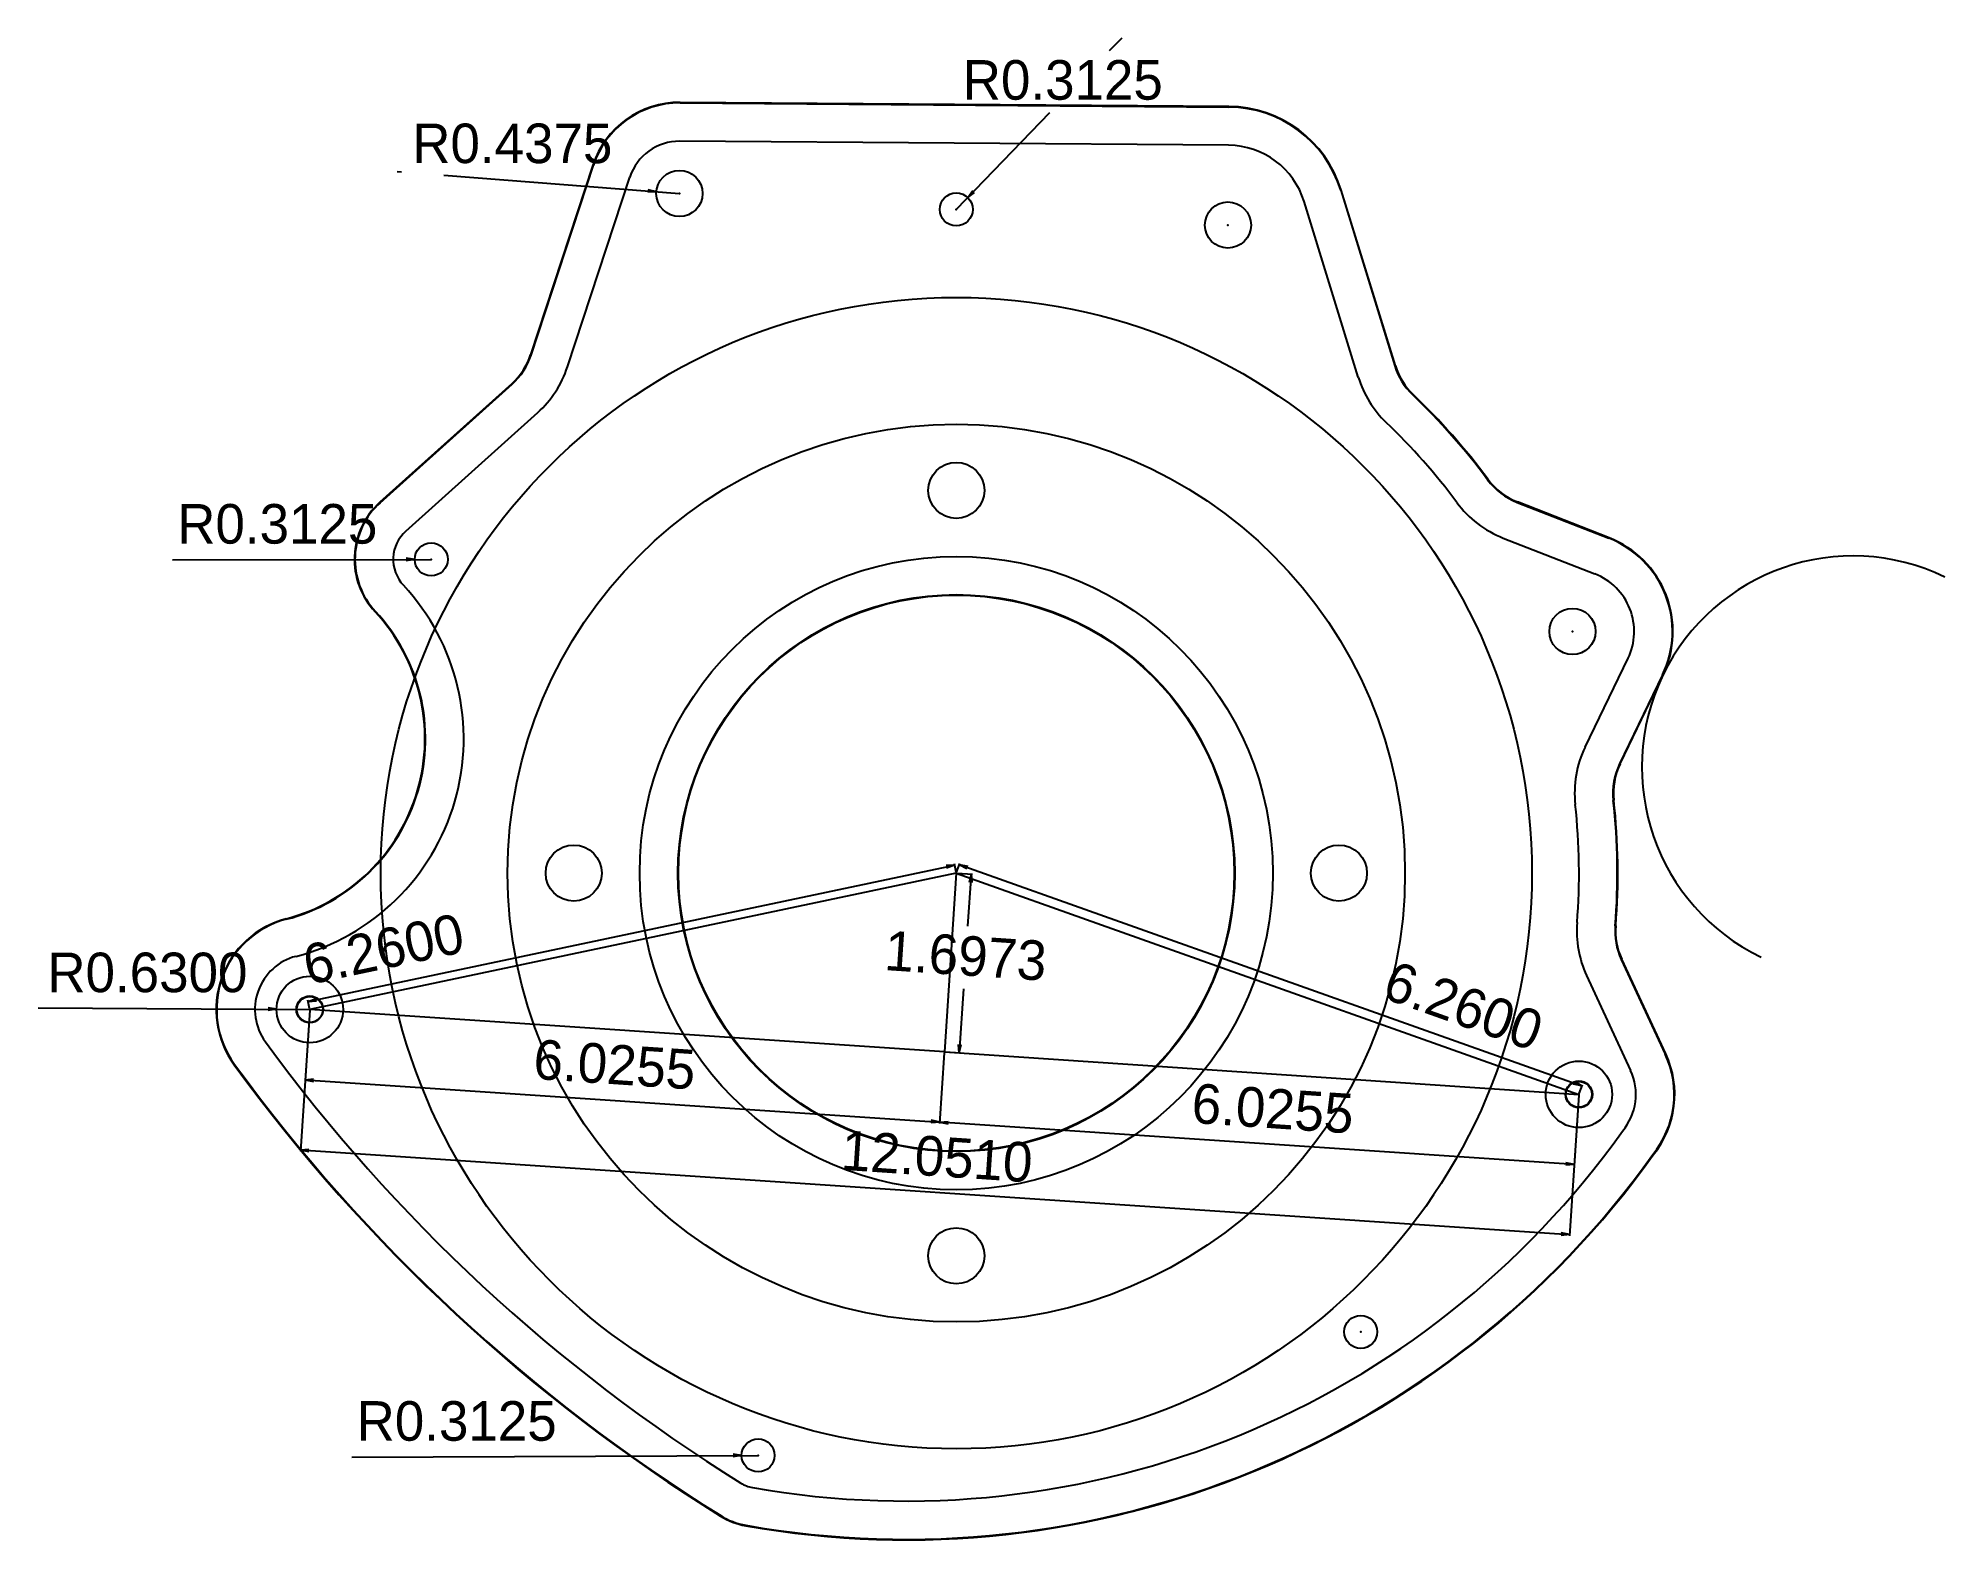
# Model space of a CAD drawing. Extents: x -8.7 to 9.4, y -6.3 to 7.9.
import ezdxf
from ezdxf.enums import TextEntityAlignment as Align

# ---------------------------------------------------------------- set-up
doc = ezdxf.new("R2010")
doc.units = 0

msp = doc.modelspace()

# ---------------------------------------------------------------- linework, layer by layer
at = {"layer": 'Default', "color": 7, "linetype": 'CONTINUOUS'}
for p, q in [((1.566829, 7.908446), (1.449483, 7.786963)), ((0.883547, 7.201079), (0.000005, 6.286393)), ((-5.297895, 6.645148), (-5.256657, 6.641944)), ((-4.856492, 6.61085), (-2.623615, 6.43735)), ((-2.841707, 6.454297), (-2.922397, 6.44853)), ((-2.841707, 6.454297), (-2.920537, 6.472458)), ((0.10856, 6.398775), (0.15551, 6.464652)), ((0.10856, 6.398775), (0.172772, 6.447978)), ((-7.427179, 2.966673), (-4.975342, 2.971226)), ((-5.131592, 2.970935), (-5.211614, 2.982787)), ((-5.131592, 2.970935), (-5.21157, 2.958787)), ((-6.141339, -1.215505), (-0.015992, 0.075901)), ((-0.015992, 0.075901), (-0.096747, 0.071139)), ((-0.015992, 0.075901), (-0.091796, 0.047655)), ((-0.001674, 0.007989), (-0.018507, 0.087831)), ((0.002723, 0.007695), (0.032592, 0.091767)), ((0.028511, 0.080279), (5.927295, -2.015417)), ((0.028511, 0.080279), (0.107912, 0.064804)), ((0.028511, 0.080279), (0.099877, 0.042189)), ((0.008112, -0.000507), (0.152479, -0.010163)), ((0.140314, -0.009349), (0.107254, -0.503592)), ((0.140314, -0.009349), (0.123001, -0.08837)), ((0.140314, -0.009349), (0.146948, -0.089972)), ((-6.127021, -1.283417), (-6.143854, -1.203575)), ((-6.141339, -1.215505), (-6.065535, -1.18726)), ((-6.141339, -1.215505), (-6.060584, -1.210743)), ((0.067543, -1.097277), (0.027033, -1.702901)), ((-8.699343, -1.274603), (-6.125344, -1.29137)), ((-6.440337, -1.289318), (-6.520414, -1.300797)), ((-6.440337, -1.289318), (-6.520257, -1.276797)), ((-6.125887, -1.29948), (-6.215029, -2.63216)), ((-6.125887, -1.29948), (-6.170651, -1.968715)), ((0.027033, -1.702901), (0.020399, -1.622279)), ((0.027033, -1.702901), (0.044345, -1.62388)), ((-0.113821, -1.701626), (-0.158586, -2.370861)), ((-0.113821, -1.701626), (-0.158586, -2.370861)), ((-0.105169, -1.694058), (0.039197, -1.703715)), ((-6.169838, -1.95655), (-6.089215, -1.949916)), ((-6.169838, -1.95655), (-0.157773, -2.358696)), ((-6.169838, -1.95655), (-6.090817, -1.973863)), ((5.927295, -2.015417), (5.855929, -1.977328)), ((5.898244, -2.103771), (5.809101, -3.436451)), ((5.927295, -2.015417), (5.847894, -1.999943)), ((5.898244, -2.103771), (5.853479, -2.773006)), ((5.901507, -2.088002), (5.931377, -2.003929)), ((-0.157773, -2.358696), (-0.236793, -2.341383)), ((-0.157773, -2.358696), (-0.238395, -2.36533)), ((-0.157773, -2.358696), (-0.07715, -2.352062)), ((5.854293, -2.760841), (-0.157773, -2.358696)), ((-0.157773, -2.358696), (-0.078752, -2.376009)), ((-6.214216, -2.619995), (-6.133593, -2.613361)), ((-6.214216, -2.619995), (5.809915, -3.424286)), ((-6.214216, -2.619995), (-6.135195, -2.637308)), ((5.854293, -2.760841), (5.77367, -2.767475)), ((5.854293, -2.760841), (5.775272, -2.743529)), ((5.809915, -3.424286), (5.729292, -3.43092)), ((5.809915, -3.424286), (5.730894, -3.406974)), ((-5.727651, -5.532877), (-1.877725, -5.514856)), ((-2.033973, -5.515587), (-2.114029, -5.503962)), ((-2.033973, -5.515587), (-2.113916, -5.527962))]:
    msp.add_line(p, q, dxfattribs=at)
at = {"layer": 'Default', "color": 6, "linetype": 'CONTINUOUS'}
for p, q in [((-2.617174, 7.294826), (2.5821, 7.255776)), ((2.582137, 7.260776), (-2.617137, 7.299826)), ((2.579377, 6.893286), (-2.619897, 6.932336)), ((-3.443047, 6.70649), (-4.033604, 4.908457)), ((-4.028854, 4.906897), (-3.438297, 6.704929)), ((-3.684454, 4.79378), (-3.093898, 6.591813)), ((3.808586, 4.696501), (3.295159, 6.360863)), ((3.641552, 6.46772), (4.154979, 4.803358)), ((4.159757, 4.804832), (3.64633, 6.469194)), ((-4.211782, 4.63535), (-5.461576, 3.512366)), ((-5.458235, 3.508647), (-4.20844, 4.631631)), ((-5.215953, 3.239006), (-3.966159, 4.361991)), ((5.313691, 3.511374), (6.182669, 3.171218)), ((6.184491, 3.175874), (5.315514, 3.51603)), ((5.181556, 3.173815), (6.050533, 2.833659)), ((5.957823, 1.194136), (6.363978, 2.034294)), ((6.690343, 1.876521), (6.284188, 1.036362)), ((6.288689, 1.034186), (6.694844, 1.874344)), ((0.000002, 0.000036), (-6.125344, -1.29137)), ((0.000002, 0.000036), (-0.113279, -1.693516)), ((0.000002, 0.000036), (5.898786, -2.095661)), ((6.299999, -0.817232), (6.717272, -1.715414)), ((6.721806, -1.713307), (6.304534, -0.815125)), ((5.971245, -0.969963), (6.388517, -1.868145)), ((-0.113279, -1.693516), (-6.125344, -1.29137)), ((-0.113279, -1.693516), (5.898786, -2.095661))]:
    msp.add_line(p, q, dxfattribs=at)
for centre, radius in [((-2.623615, 6.43735), 0.21875), ((0.000005, 6.286393), 0.15625), ((2.573707, 6.138308), 0.21875), ((-4.975343, 2.971226), 0.15625), ((0, 0, -0.625), 2.6375), ((0, 0, -0.625), 2.6325), ((5.837293, 2.288908), 0.21875), ((-6.125344, -1.29137), 0.315), ((-6.125344, -1.29137), 0.1275), ((-6.125344, -1.29137), 0.1225), ((5.898786, -2.095661), 0.315), ((5.898786, -2.095661), 0.1275), ((5.898786, -2.095661), 0.1225), ((3.831855, -4.345288), 0.15625), ((-1.877725, -5.514856), 0.15625)]:
    msp.add_circle(centre, radius, dxfattribs=at)
at = {"layer": 'Default', "color": 3, "linetype": 'CONTINUOUS'}
msp.add_circle((0, 0), 5.453, dxfattribs=at)
at = {"layer": 'Default', "color": 9, "linetype": 'CONTINUOUS'}
for centre, radius in [((0, 0, -0.125), 4.251), ((0, 3.625), 0.265625), ((0, 0, -0.625), 3), ((-3.625, 0), 0.265625), ((3.625, 0), 0.265625), ((0, -3.625), 0.265625)]:
    msp.add_circle(centre, radius, dxfattribs=at)
at = {"layer": 'Default', "color": 6, "linetype": 'CONTINUOUS'}
for centre, radius, start, end in [((-2.623615, 6.43735), 0.8625, 89.569683, 161.817438), ((-2.623615, 6.43735), 0.8575, 89.569683, 161.817438), ((2.573707, 6.138308), 1.1175, 17.144089, 89.569683), ((2.573707, 6.138308), 1.1225, 17.144089, 89.569683), ((-2.623615, 6.43735), 0.495, 89.569683, 161.817438), ((2.573707, 6.138308), 0.755, 17.144089, 89.569683), ((-4.634521, 5.105826), 0.6325, 311.940813, 341.817438), ((-4.634521, 5.105826), 0.6375, 311.940813, 341.817438), ((-4.634521, 5.105826), 1, 311.940813, 341.817438), ((4.764153, 4.991277), 0.6375, 197.144089, 226.33371), ((4.764153, 4.991277), 0.6325, 197.144089, 226.33371), ((4.764153, 4.991277), 1, 197.144089, 226.33371), ((0, 0), 6.2625, 36.507605, 46.33371), ((0, 0), 6.2675, 36.507605, 46.33371), ((0, 0), 5.9, 36.507605, 46.33371), ((5.546068, 4.105013), 0.6375, 216.507605, 248.622447), ((5.546068, 4.105013), 0.6325, 216.507605, 248.622447), ((-4.975343, 2.971226), 0.7275, 131.940813, 222.975341), ((-4.975343, 2.971226), 0.7225, 131.940813, 222.975341), ((5.546068, 4.105013), 1, 216.507605, 248.622447), ((-4.975343, 2.971226), 0.36, 131.940813, 222.975341), ((5.837293, 2.288908), 0.9475, 334.199628, 428.622447), ((5.837293, 2.288908), 0.9525, 334.199628, 428.622447), ((8.495476, 1.003871), 2, 64.199628, 154.199628), ((-6.797995, 1.273041), 2.131163, 284.697695, 402.975341), ((0, 0), 5.9, 152.529466, 152.530024), ((5.837293, 2.288908), 0.585, 334.199628, 428.622447), ((-6.797995, 1.273041), 1.763663, 284.697695, 402.975341), ((-6.797995, 1.273041), 1.768663, 284.697695, 402.975341), ((8.495476, 1.003871), 2, 154.199628, 244.199628), ((6.858139, 0.758899), 1, 154.199628, 186.31447), ((6.858139, 0.758899), 0.6375, 154.199628, 186.31447), ((6.858139, 0.758899), 0.6325, 154.199628, 186.31447), ((0, 0), 5.9, 355.439456, 366.31447), ((0, 0), 6.2625, 355.439456, 366.31447), ((0, 0), 6.2675, 355.439456, 366.31447), ((-6.125344, -1.29137), 0.8875, 104.697695, 216.123492), ((-6.125344, -1.29137), 0.8825, 104.697695, 216.123492), ((6.878154, -0.548636), 1, 175.439456, 204.918384), ((6.878154, -0.548636), 0.6375, 175.439456, 204.918384), ((6.878154, -0.548636), 0.6325, 175.439456, 204.918384), ((-6.125344, -1.29137), 0.52, 104.697695, 216.123492), ((6.447554, 7.884843), 16.085367, 216.123492, 238.147175), ((5.898786, -2.095661), 0.9025, 320.890959, 384.918384), ((5.898786, -2.095661), 0.9075, 320.900904, 384.918384), ((6.447554, 7.884843), 16.452867, 216.123492, 238.147175), ((6.447554, 7.884843), 16.447867, 216.123492, 238.147175), ((0, 0), 5.9, 340.441426, 340.472818), ((5.898786, -2.095661), 0.54, 319.822422, 384.918384), ((-0.479273, 2.384854), 8.332536, 259.961177, 324.582961), ((-0.479273, 2.384854), 8.700036, 259.961177, 324.494291), ((-0.479273, 2.384854), 8.695036, 259.961177, 324.495325), ((-1.877725, -5.514856), 0.31, 238.147175, 259.961177), ((-1.877725, -5.514856), 0.6775, 238.147175, 259.961177), ((-1.877725, -5.514856), 0.6725, 238.147175, 259.961177)]:
    msp.add_arc(centre, radius, start, end, dxfattribs=at)
at = {"layer": 'Default', "color": 7}
for p in [(-2.623615, 6.43735), (0.000005, 6.286393), (2.573707, 6.138308), (-4.975343, 2.971226), (5.837293, 2.288908), (0.000002, 0.000036), (-6.125344, -1.29137), (-0.113279, -1.693516), (5.898786, -2.095661), (3.831855, -4.345288), (-1.877725, -5.514856)]:
    msp.add_point(p, dxfattribs=at)

# ---------------------------------------------------------------- texts
for s, p in [('R0.3125', (1.0087, 7.325271)), ('R0.4375', (-4.2068, 6.724609)), ('R0.3125', (-6.4336, 3.120635)), ('R0.6300', (-7.6643, -1.127952)), ('R0.3125', (-4.7342, -5.37654))]:
    msp.add_text(s, height=0.375, dxfattribs=at).set_placement(p, align=Align.CENTER)
for s, rotation, p in [('6.2600', 11.905312, (-5.38953, -0.901251)), ('1.6973', -3.8268, (0.076136, -0.968808)), ('6.2600', -19.558901, (4.742726, -1.432836)), ('6.0255', -3.8268, (-3.250044, -1.999114)), ('6.0255', -3.826795, (2.986021, -2.416243)), ('12.0510', -3.8268, (-0.19561, -2.869838))]:
    msp.add_text(s, height=0.375, rotation=rotation, dxfattribs=at).set_placement(p, align=Align.CENTER)

doc.saveas('drawing.dxf')
